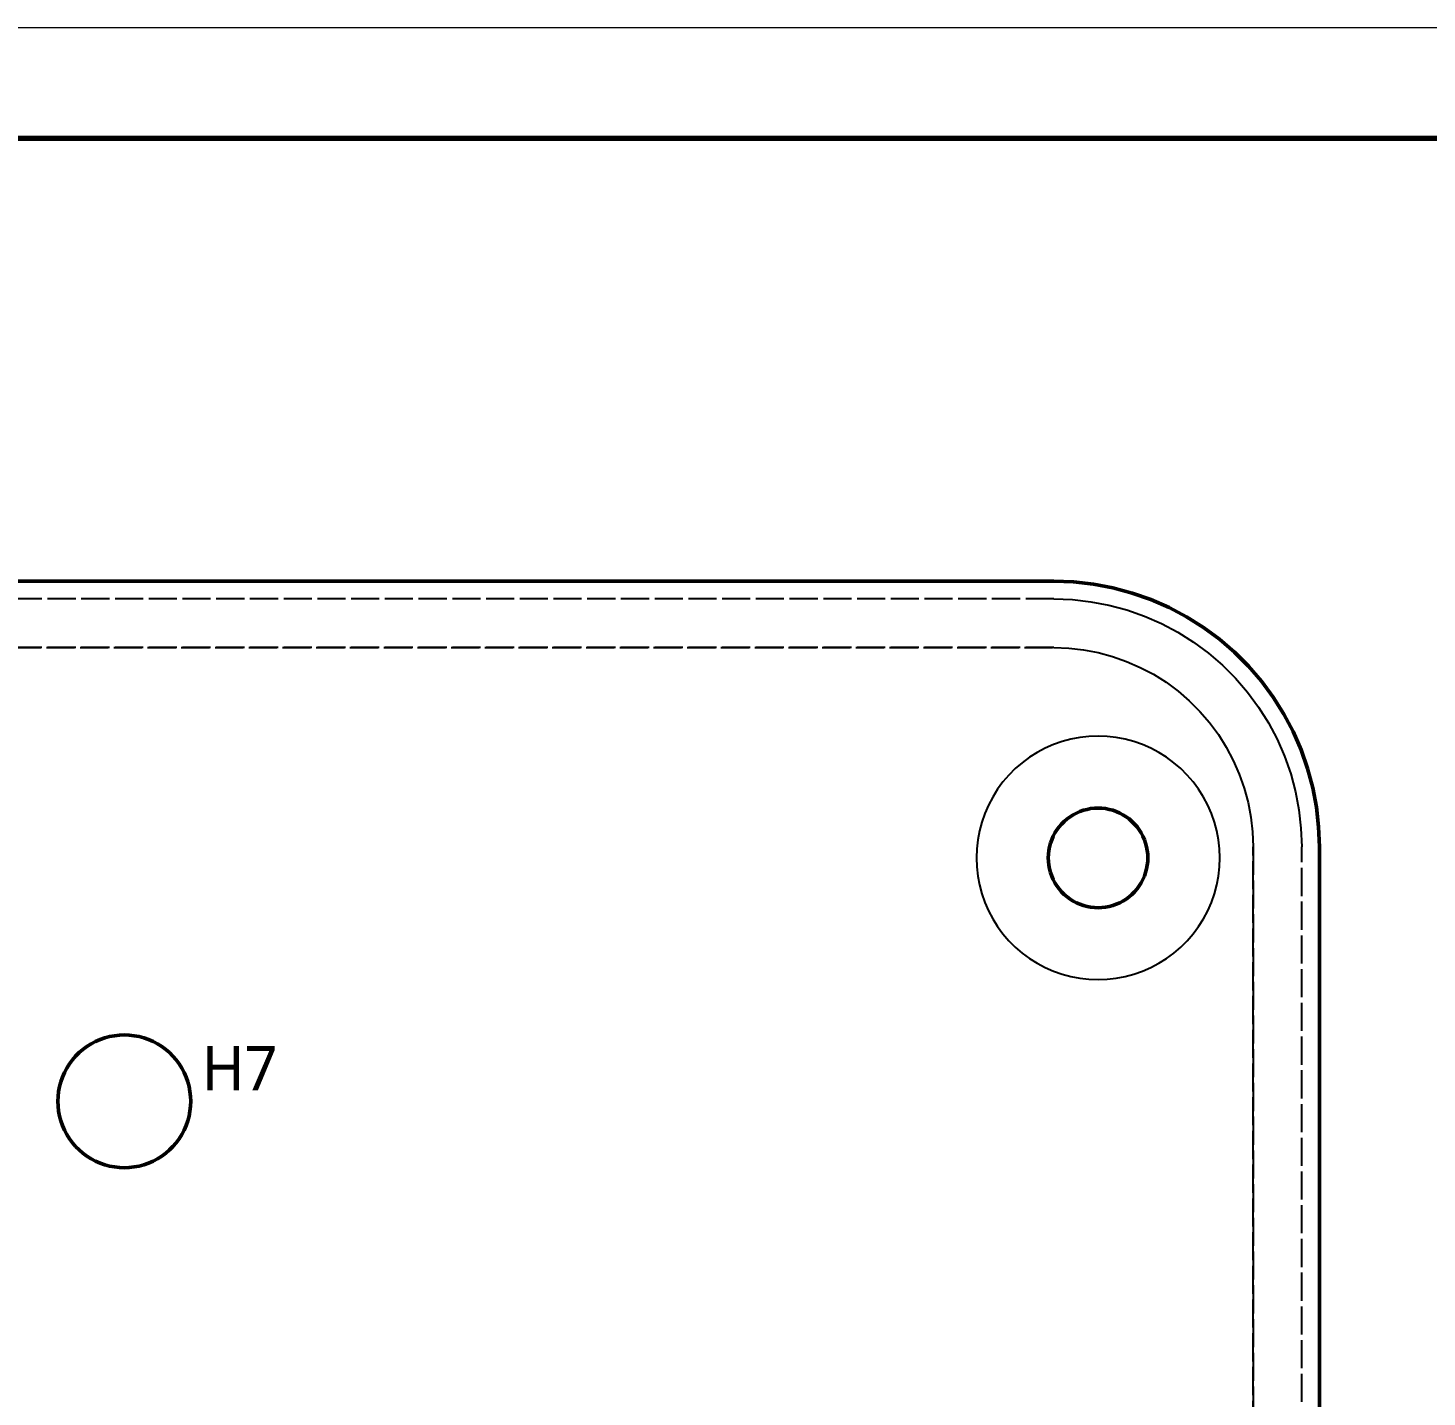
# Model space of a CAD drawing. Header units: millimetres. Extents: x 0 to 420, y 0 to 297.
# Drawn here: x 189.6 to 252.9, y 235.1 to 297 of the extents above; entities that cross this region are included whole.
import ezdxf

# ---------------------------------------------------------------- set-up
doc = ezdxf.new("R2010")
doc.units = ezdxf.units.MM
doc.linetypes.add('DASHED', pattern=[1.524, 1.27, -0.254])
for name, color, linetype, lineweight in [('DIM', 3, 'CONTINUOUS', 18), ('FRAME', 7, 'CONTINUOUS', 70), ('HIDDEN', 8, 'DASHED', 25), ('VISIBLE', 7, 'CONTINUOUS', 50)]:
    doc.layers.add(name, color=color, linetype=linetype, lineweight=lineweight)
doc.styles.add('CJK', font='NotoSansCJK-Regular.ttc')

msp = doc.modelspace()

# ---------------------------------------------------------------- linework, layer by layer
at = {"layer": 'FRAME', "lineweight": 18}
msp.add_lwpolyline([(0, 0), (420, 0), (420, 297), (0, 297)], close=True, dxfattribs=at)
at = {"layer": 'FRAME'}
msp.add_lwpolyline([(25, 5), (415, 5), (415, 292), (25, 292)], close=True, dxfattribs=at)
at = {"layer": 'HIDDEN'}
for points in [[(160, 272), (236, 272)], [(160, 272), (236, 272)], [(160, 272), (236, 272)], [(160, 272), (236, 272)], [(160, 272), (236, 272)], [(160, 272), (236, 272)], [(160, 272), (236, 272)], [(160, 272), (236, 272)], [(160, 272), (236, 272)], [(160, 272), (236, 272)], [(160, 272), (236, 272)], [(160, 272), (236, 272)], [(160, 272), (236, 272)], [(236, 272), (236.89676, 271.96645)], [(236, 272), (236.89676, 271.96645)], [(236, 272), (236.89676, 271.96645)], [(236, 272), (236.89676, 271.96645)], [(236, 272), (236.89676, 271.96645)], [(236, 272), (236.89676, 271.96645)], [(236, 272), (236.89676, 271.96645)], [(236, 272), (236.89676, 271.96645)], [(236, 272), (236.89676, 271.96645)], [(236, 272), (236.89676, 271.96645)], [(236, 272), (236.89676, 271.96645)], [(236, 272), (236.89676, 271.96645)], [(236, 272), (236.89676, 271.96645)], [(236.89676, 271.96645), (237.78851, 271.86597)], [(236.89676, 271.96645), (237.78851, 271.86597)], [(236.89676, 271.96645), (237.78851, 271.86597)], [(236.89676, 271.96645), (237.78851, 271.86597)], [(236.89676, 271.96645), (237.78851, 271.86597)], [(236.89676, 271.96645), (237.78851, 271.86597)], [(236.89676, 271.96645), (237.78851, 271.86597)], [(236.89676, 271.96645), (237.78851, 271.86597)], [(236.89676, 271.96645), (237.78851, 271.86597)], [(236.89676, 271.96645), (237.78851, 271.86597)], [(236.89676, 271.96645), (237.78851, 271.86597)], [(236.89676, 271.96645), (237.78851, 271.86597)], [(236.89676, 271.96645), (237.78851, 271.86597)], [(237.78851, 271.86597), (238.67025, 271.69913)], [(237.78851, 271.86597), (238.67025, 271.69913)], [(237.78851, 271.86597), (238.67025, 271.69913)], [(237.78851, 271.86597), (238.67025, 271.69913)], [(237.78851, 271.86597), (238.67025, 271.69913)], [(237.78851, 271.86597), (238.67025, 271.69913)], [(237.78851, 271.86597), (238.67025, 271.69913)], [(237.78851, 271.86597), (238.67025, 271.69913)], [(237.78851, 271.86597), (238.67025, 271.69913)], [(237.78851, 271.86597), (238.67025, 271.69913)], [(237.78851, 271.86597), (238.67025, 271.69913)], [(237.78851, 271.86597), (238.67025, 271.69913)], [(237.78851, 271.86597), (238.67025, 271.69913)], [(236, 271.2), (160, 271.2)], [(236, 271.2), (160, 271.2)], [(236, 271.2), (160, 271.2)], [(236, 271.2), (160, 271.2)], [(236, 271.2), (160, 271.2)], [(236, 271.2), (160, 271.2)], [(236, 271.2), (160, 271.2)], [(236, 271.2), (160, 271.2)], [(236, 271.2), (160, 271.2)], [(236, 271.2), (160, 271.2)], [(236, 271.2), (160, 271.2)], [(236, 271.2), (160, 271.2)], [(236, 271.2), (236.83698, 271.16868)], [(236, 271.2), (236.83698, 271.16868)], [(236, 271.2), (236.83698, 271.16868)], [(236, 271.2), (236.83698, 271.16868)], [(236, 271.2), (236.83698, 271.16868)], [(236, 271.2), (236.83698, 271.16868)], [(236, 271.2), (236.83698, 271.16868)], [(236, 271.2), (236.83698, 271.16868)], [(236, 271.2), (236.83698, 271.16868)], [(236, 271.2), (236.83698, 271.16868)], [(236, 271.2), (236.83698, 271.16868)], [(236, 271.2), (236.83698, 271.16868)], [(238.67025, 271.69913), (239.53706, 271.46687)], [(238.67025, 271.69913), (239.53706, 271.46687)], [(238.67025, 271.69913), (239.53706, 271.46687)], [(238.67025, 271.69913), (239.53706, 271.46687)], [(238.67025, 271.69913), (239.53706, 271.46687)], [(238.67025, 271.69913), (239.53706, 271.46687)], [(238.67025, 271.69913), (239.53706, 271.46687)], [(238.67025, 271.69913), (239.53706, 271.46687)], [(238.67025, 271.69913), (239.53706, 271.46687)], [(238.67025, 271.69913), (239.53706, 271.46687)], [(238.67025, 271.69913), (239.53706, 271.46687)], [(238.67025, 271.69913), (239.53706, 271.46687)], [(238.67025, 271.69913), (239.53706, 271.46687)], [(239.53706, 271.46687), (240.38409, 271.17048)], [(239.53706, 271.46687), (240.38409, 271.17048)], [(239.53706, 271.46687), (240.38409, 271.17048)], [(239.53706, 271.46687), (240.38409, 271.17048)], [(239.53706, 271.46687), (240.38409, 271.17048)], [(239.53706, 271.46687), (240.38409, 271.17048)], [(239.53706, 271.46687), (240.38409, 271.17048)], [(239.53706, 271.46687), (240.38409, 271.17048)], [(239.53706, 271.46687), (240.38409, 271.17048)], [(239.53706, 271.46687), (240.38409, 271.17048)], [(239.53706, 271.46687), (240.38409, 271.17048)], [(239.53706, 271.46687), (240.38409, 271.17048)], [(239.53706, 271.46687), (240.38409, 271.17048)], [(236.83698, 271.16868), (237.66927, 271.07491)], [(236.83698, 271.16868), (237.66927, 271.07491)], [(236.83698, 271.16868), (237.66927, 271.07491)], [(236.83698, 271.16868), (237.66927, 271.07491)], [(236.83698, 271.16868), (237.66927, 271.07491)], [(236.83698, 271.16868), (237.66927, 271.07491)], [(236.83698, 271.16868), (237.66927, 271.07491)], [(236.83698, 271.16868), (237.66927, 271.07491)], [(236.83698, 271.16868), (237.66927, 271.07491)], [(236.83698, 271.16868), (237.66927, 271.07491)], [(236.83698, 271.16868), (237.66927, 271.07491)], [(236.83698, 271.16868), (237.66927, 271.07491)], [(237.66927, 271.07491), (238.49223, 270.91919)], [(237.66927, 271.07491), (238.49223, 270.91919)], [(237.66927, 271.07491), (238.49223, 270.91919)], [(237.66927, 271.07491), (238.49223, 270.91919)], [(237.66927, 271.07491), (238.49223, 270.91919)], [(237.66927, 271.07491), (238.49223, 270.91919)], [(237.66927, 271.07491), (238.49223, 270.91919)], [(237.66927, 271.07491), (238.49223, 270.91919)], [(237.66927, 271.07491), (238.49223, 270.91919)], [(237.66927, 271.07491), (238.49223, 270.91919)], [(237.66927, 271.07491), (238.49223, 270.91919)], [(237.66927, 271.07491), (238.49223, 270.91919)], [(238.49223, 270.91919), (239.30126, 270.70242)], [(238.49223, 270.91919), (239.30126, 270.70242)], [(238.49223, 270.91919), (239.30126, 270.70242)], [(238.49223, 270.91919), (239.30126, 270.70242)], [(238.49223, 270.91919), (239.30126, 270.70242)], [(238.49223, 270.91919), (239.30126, 270.70242)], [(238.49223, 270.91919), (239.30126, 270.70242)], [(238.49223, 270.91919), (239.30126, 270.70242)], [(238.49223, 270.91919), (239.30126, 270.70242)], [(238.49223, 270.91919), (239.30126, 270.70242)], [(238.49223, 270.91919), (239.30126, 270.70242)], [(238.49223, 270.91919), (239.30126, 270.70242)], [(239.30126, 270.70242), (240.09182, 270.42579)], [(239.30126, 270.70242), (240.09182, 270.42579)], [(239.30126, 270.70242), (240.09182, 270.42579)], [(239.30126, 270.70242), (240.09182, 270.42579)], [(239.30126, 270.70242), (240.09182, 270.42579)], [(239.30126, 270.70242), (240.09182, 270.42579)], [(239.30126, 270.70242), (240.09182, 270.42579)], [(239.30126, 270.70242), (240.09182, 270.42579)], [(239.30126, 270.70242), (240.09182, 270.42579)], [(239.30126, 270.70242), (240.09182, 270.42579)], [(239.30126, 270.70242), (240.09182, 270.42579)], [(239.30126, 270.70242), (240.09182, 270.42579)], [(240.38409, 271.17048), (241.2066, 270.81163)], [(240.38409, 271.17048), (241.2066, 270.81163)], [(240.38409, 271.17048), (241.2066, 270.81163)], [(240.38409, 271.17048), (241.2066, 270.81163)], [(240.38409, 271.17048), (241.2066, 270.81163)], [(240.38409, 271.17048), (241.2066, 270.81163)], [(240.38409, 271.17048), (241.2066, 270.81163)], [(240.38409, 271.17048), (241.2066, 270.81163)], [(240.38409, 271.17048), (241.2066, 270.81163)], [(240.38409, 271.17048), (241.2066, 270.81163)], [(240.38409, 271.17048), (241.2066, 270.81163)], [(240.38409, 271.17048), (241.2066, 270.81163)], [(240.38409, 271.17048), (241.2066, 270.81163)], [(241.2066, 270.81163), (242, 270.3923)], [(241.2066, 270.81163), (242, 270.3923)], [(241.2066, 270.81163), (242, 270.3923)], [(241.2066, 270.81163), (242, 270.3923)], [(241.2066, 270.81163), (242, 270.3923)], [(241.2066, 270.81163), (242, 270.3923)], [(241.2066, 270.81163), (242, 270.3923)], [(241.2066, 270.81163), (242, 270.3923)], [(241.2066, 270.81163), (242, 270.3923)], [(241.2066, 270.81163), (242, 270.3923)], [(241.2066, 270.81163), (242, 270.3923)], [(241.2066, 270.81163), (242, 270.3923)], [(241.2066, 270.81163), (242, 270.3923)], [(240.09182, 270.42579), (240.8595, 270.09085)], [(240.09182, 270.42579), (240.8595, 270.09085)], [(240.09182, 270.42579), (240.8595, 270.09085)], [(240.09182, 270.42579), (240.8595, 270.09085)], [(240.09182, 270.42579), (240.8595, 270.09085)], [(240.09182, 270.42579), (240.8595, 270.09085)], [(240.09182, 270.42579), (240.8595, 270.09085)], [(240.09182, 270.42579), (240.8595, 270.09085)], [(240.09182, 270.42579), (240.8595, 270.09085)], [(240.09182, 270.42579), (240.8595, 270.09085)], [(240.09182, 270.42579), (240.8595, 270.09085)], [(240.09182, 270.42579), (240.8595, 270.09085)], [(240.8595, 270.09085), (241.6, 269.69948)], [(240.8595, 270.09085), (241.6, 269.69948)], [(240.8595, 270.09085), (241.6, 269.69948)], [(240.8595, 270.09085), (241.6, 269.69948)], [(240.8595, 270.09085), (241.6, 269.69948)], [(240.8595, 270.09085), (241.6, 269.69948)], [(240.8595, 270.09085), (241.6, 269.69948)], [(240.8595, 270.09085), (241.6, 269.69948)], [(240.8595, 270.09085), (241.6, 269.69948)], [(240.8595, 270.09085), (241.6, 269.69948)], [(240.8595, 270.09085), (241.6, 269.69948)], [(240.8595, 270.09085), (241.6, 269.69948)], [(242, 270.3923), (242.75984, 269.91487)], [(242, 270.3923), (242.75984, 269.91487)], [(242, 270.3923), (242.75984, 269.91487)], [(242, 270.3923), (242.75984, 269.91487)], [(242, 270.3923), (242.75984, 269.91487)], [(242, 270.3923), (242.75984, 269.91487)], [(242, 270.3923), (242.75984, 269.91487)], [(242, 270.3923), (242.75984, 269.91487)], [(242, 270.3923), (242.75984, 269.91487)], [(242, 270.3923), (242.75984, 269.91487)], [(242, 270.3923), (242.75984, 269.91487)], [(242, 270.3923), (242.75984, 269.91487)], [(242, 270.3923), (242.75984, 269.91487)], [(241.6, 269.69948), (242.30918, 269.25387)], [(241.6, 269.69948), (242.30918, 269.25387)], [(241.6, 269.69948), (242.30918, 269.25387)], [(241.6, 269.69948), (242.30918, 269.25387)], [(241.6, 269.69948), (242.30918, 269.25387)], [(241.6, 269.69948), (242.30918, 269.25387)], [(241.6, 269.69948), (242.30918, 269.25387)], [(241.6, 269.69948), (242.30918, 269.25387)], [(241.6, 269.69948), (242.30918, 269.25387)], [(241.6, 269.69948), (242.30918, 269.25387)], [(241.6, 269.69948), (242.30918, 269.25387)], [(241.6, 269.69948), (242.30918, 269.25387)], [(242.75984, 269.91487), (243.48188, 269.38198)], [(242.75984, 269.91487), (243.48188, 269.38198)], [(242.75984, 269.91487), (243.48188, 269.38198)], [(242.75984, 269.91487), (243.48188, 269.38198)], [(242.75984, 269.91487), (243.48188, 269.38198)], [(242.75984, 269.91487), (243.48188, 269.38198)], [(242.75984, 269.91487), (243.48188, 269.38198)], [(242.75984, 269.91487), (243.48188, 269.38198)], [(242.75984, 269.91487), (243.48188, 269.38198)], [(242.75984, 269.91487), (243.48188, 269.38198)], [(242.75984, 269.91487), (243.48188, 269.38198)], [(242.75984, 269.91487), (243.48188, 269.38198)], [(242.75984, 269.91487), (243.48188, 269.38198)], [(243.48188, 269.38198), (244.16207, 268.79662)], [(243.48188, 269.38198), (244.16207, 268.79662)], [(243.48188, 269.38198), (244.16207, 268.79662)], [(243.48188, 269.38198), (244.16207, 268.79662)], [(243.48188, 269.38198), (244.16207, 268.79662)], [(243.48188, 269.38198), (244.16207, 268.79662)], [(243.48188, 269.38198), (244.16207, 268.79662)], [(243.48188, 269.38198), (244.16207, 268.79662)], [(243.48188, 269.38198), (244.16207, 268.79662)], [(243.48188, 269.38198), (244.16207, 268.79662)], [(243.48188, 269.38198), (244.16207, 268.79662)], [(243.48188, 269.38198), (244.16207, 268.79662)], [(243.48188, 269.38198), (244.16207, 268.79662)], [(160, 269), (236, 269)], [(236, 269), (160, 269)], [(236, 269), (236.67257, 268.97483)], [(236, 269), (236.67257, 268.97483)], [(236.67257, 268.97483), (237.34138, 268.89948)], [(236.67257, 268.97483), (237.34138, 268.89948)], [(237.34138, 268.89948), (238.00269, 268.77435)], [(237.34138, 268.89948), (238.00269, 268.77435)], [(238.00269, 268.77435), (238.6528, 268.60016)], [(238.00269, 268.77435), (238.6528, 268.60016)], [(242.30918, 269.25387), (242.98309, 268.75651)], [(242.30918, 269.25387), (242.98309, 268.75651)], [(242.30918, 269.25387), (242.98309, 268.75651)], [(242.30918, 269.25387), (242.98309, 268.75651)], [(242.30918, 269.25387), (242.98309, 268.75651)], [(242.30918, 269.25387), (242.98309, 268.75651)], [(242.30918, 269.25387), (242.98309, 268.75651)], [(242.30918, 269.25387), (242.98309, 268.75651)], [(242.30918, 269.25387), (242.98309, 268.75651)], [(242.30918, 269.25387), (242.98309, 268.75651)], [(242.30918, 269.25387), (242.98309, 268.75651)], [(242.30918, 269.25387), (242.98309, 268.75651)], [(242.98309, 268.75651), (243.61793, 268.21018)], [(242.98309, 268.75651), (243.61793, 268.21018)], [(242.98309, 268.75651), (243.61793, 268.21018)], [(242.98309, 268.75651), (243.61793, 268.21018)], [(242.98309, 268.75651), (243.61793, 268.21018)], [(242.98309, 268.75651), (243.61793, 268.21018)], [(242.98309, 268.75651), (243.61793, 268.21018)], [(242.98309, 268.75651), (243.61793, 268.21018)], [(242.98309, 268.75651), (243.61793, 268.21018)], [(242.98309, 268.75651), (243.61793, 268.21018)], [(242.98309, 268.75651), (243.61793, 268.21018)], [(242.98309, 268.75651), (243.61793, 268.21018)], [(244.16207, 268.79662), (244.79662, 268.16207)], [(244.16207, 268.79662), (244.79662, 268.16207)], [(244.16207, 268.79662), (244.79662, 268.16207)], [(244.16207, 268.79662), (244.79662, 268.16207)], [(244.16207, 268.79662), (244.79662, 268.16207)], [(244.16207, 268.79662), (244.79662, 268.16207)], [(244.16207, 268.79662), (244.79662, 268.16207)], [(244.16207, 268.79662), (244.79662, 268.16207)], [(244.16207, 268.79662), (244.79662, 268.16207)], [(244.16207, 268.79662), (244.79662, 268.16207)], [(244.16207, 268.79662), (244.79662, 268.16207)], [(244.16207, 268.79662), (244.79662, 268.16207)], [(244.16207, 268.79662), (244.79662, 268.16207)], [(238.6528, 268.60016), (239.28807, 268.37786)], [(238.6528, 268.60016), (239.28807, 268.37786)], [(239.28807, 268.37786), (239.90495, 268.10872)], [(239.28807, 268.37786), (239.90495, 268.10872)], [(239.90495, 268.10872), (240.5, 267.79423)], [(239.90495, 268.10872), (240.5, 267.79423)], [(243.61793, 268.21018), (244.21018, 267.61793)], [(243.61793, 268.21018), (244.21018, 267.61793)], [(243.61793, 268.21018), (244.21018, 267.61793)], [(243.61793, 268.21018), (244.21018, 267.61793)], [(243.61793, 268.21018), (244.21018, 267.61793)], [(243.61793, 268.21018), (244.21018, 267.61793)], [(243.61793, 268.21018), (244.21018, 267.61793)], [(243.61793, 268.21018), (244.21018, 267.61793)], [(243.61793, 268.21018), (244.21018, 267.61793)], [(243.61793, 268.21018), (244.21018, 267.61793)], [(243.61793, 268.21018), (244.21018, 267.61793)], [(243.61793, 268.21018), (244.21018, 267.61793)], [(244.79662, 268.16207), (245.38198, 267.48188)], [(244.79662, 268.16207), (245.38198, 267.48188)], [(244.79662, 268.16207), (245.38198, 267.48188)], [(244.79662, 268.16207), (245.38198, 267.48188)], [(244.79662, 268.16207), (245.38198, 267.48188)], [(244.79662, 268.16207), (245.38198, 267.48188)], [(244.79662, 268.16207), (245.38198, 267.48188)], [(244.79662, 268.16207), (245.38198, 267.48188)], [(244.79662, 268.16207), (245.38198, 267.48188)], [(244.79662, 268.16207), (245.38198, 267.48188)], [(244.79662, 268.16207), (245.38198, 267.48188)], [(244.79662, 268.16207), (245.38198, 267.48188)], [(244.79662, 268.16207), (245.38198, 267.48188)], [(240.5, 267.79423), (241.06988, 267.43615)], [(240.5, 267.79423), (241.06988, 267.43615)], [(241.06988, 267.43615), (241.61141, 267.03648)], [(241.06988, 267.43615), (241.61141, 267.03648)], [(244.21018, 267.61793), (244.75651, 266.98309)], [(244.21018, 267.61793), (244.75651, 266.98309)], [(244.21018, 267.61793), (244.75651, 266.98309)], [(244.21018, 267.61793), (244.75651, 266.98309)], [(244.21018, 267.61793), (244.75651, 266.98309)], [(244.21018, 267.61793), (244.75651, 266.98309)], [(244.21018, 267.61793), (244.75651, 266.98309)], [(244.21018, 267.61793), (244.75651, 266.98309)], [(244.21018, 267.61793), (244.75651, 266.98309)], [(244.21018, 267.61793), (244.75651, 266.98309)], [(244.21018, 267.61793), (244.75651, 266.98309)], [(244.21018, 267.61793), (244.75651, 266.98309)], [(245.38198, 267.48188), (245.91487, 266.75984)], [(245.38198, 267.48188), (245.91487, 266.75984)], [(245.38198, 267.48188), (245.91487, 266.75984)], [(245.38198, 267.48188), (245.91487, 266.75984)], [(245.38198, 267.48188), (245.91487, 266.75984)], [(245.38198, 267.48188), (245.91487, 266.75984)], [(245.38198, 267.48188), (245.91487, 266.75984)], [(245.38198, 267.48188), (245.91487, 266.75984)], [(245.38198, 267.48188), (245.91487, 266.75984)], [(245.38198, 267.48188), (245.91487, 266.75984)], [(245.38198, 267.48188), (245.91487, 266.75984)], [(245.38198, 267.48188), (245.91487, 266.75984)], [(245.38198, 267.48188), (245.91487, 266.75984)], [(241.61141, 267.03648), (242.12155, 266.59747)], [(241.61141, 267.03648), (242.12155, 266.59747)], [(244.75651, 266.98309), (245.25387, 266.30918)], [(244.75651, 266.98309), (245.25387, 266.30918)], [(244.75651, 266.98309), (245.25387, 266.30918)], [(244.75651, 266.98309), (245.25387, 266.30918)], [(244.75651, 266.98309), (245.25387, 266.30918)], [(244.75651, 266.98309), (245.25387, 266.30918)], [(244.75651, 266.98309), (245.25387, 266.30918)], [(244.75651, 266.98309), (245.25387, 266.30918)], [(244.75651, 266.98309), (245.25387, 266.30918)], [(244.75651, 266.98309), (245.25387, 266.30918)], [(244.75651, 266.98309), (245.25387, 266.30918)], [(244.75651, 266.98309), (245.25387, 266.30918)], [(242.12155, 266.59747), (242.59747, 266.12155)], [(242.12155, 266.59747), (242.59747, 266.12155)], [(245.25387, 266.30918), (245.69948, 265.6)], [(245.25387, 266.30918), (245.69948, 265.6)], [(245.25387, 266.30918), (245.69948, 265.6)], [(245.25387, 266.30918), (245.69948, 265.6)], [(245.25387, 266.30918), (245.69948, 265.6)], [(245.25387, 266.30918), (245.69948, 265.6)], [(245.25387, 266.30918), (245.69948, 265.6)], [(245.25387, 266.30918), (245.69948, 265.6)], [(245.25387, 266.30918), (245.69948, 265.6)], [(245.25387, 266.30918), (245.69948, 265.6)], [(245.25387, 266.30918), (245.69948, 265.6)], [(245.25387, 266.30918), (245.69948, 265.6)], [(245.91487, 266.75984), (246.3923, 266)], [(245.91487, 266.75984), (246.3923, 266)], [(245.91487, 266.75984), (246.3923, 266)], [(245.91487, 266.75984), (246.3923, 266)], [(245.91487, 266.75984), (246.3923, 266)], [(245.91487, 266.75984), (246.3923, 266)], [(245.91487, 266.75984), (246.3923, 266)], [(245.91487, 266.75984), (246.3923, 266)], [(245.91487, 266.75984), (246.3923, 266)], [(245.91487, 266.75984), (246.3923, 266)], [(245.91487, 266.75984), (246.3923, 266)], [(245.91487, 266.75984), (246.3923, 266)], [(245.91487, 266.75984), (246.3923, 266)], [(242.59747, 266.12155), (243.03648, 265.61141)], [(242.59747, 266.12155), (243.03648, 265.61141)], [(243.03648, 265.61141), (243.43615, 265.06988)], [(243.03648, 265.61141), (243.43615, 265.06988)], [(245.69948, 265.6), (246.09085, 264.8595)], [(245.69948, 265.6), (246.09085, 264.8595)], [(245.69948, 265.6), (246.09085, 264.8595)], [(245.69948, 265.6), (246.09085, 264.8595)], [(245.69948, 265.6), (246.09085, 264.8595)], [(245.69948, 265.6), (246.09085, 264.8595)], [(245.69948, 265.6), (246.09085, 264.8595)], [(245.69948, 265.6), (246.09085, 264.8595)], [(245.69948, 265.6), (246.09085, 264.8595)], [(245.69948, 265.6), (246.09085, 264.8595)], [(245.69948, 265.6), (246.09085, 264.8595)], [(245.69948, 265.6), (246.09085, 264.8595)], [(246.3923, 266), (246.81163, 265.2066)], [(246.3923, 266), (246.81163, 265.2066)], [(246.3923, 266), (246.81163, 265.2066)], [(246.3923, 266), (246.81163, 265.2066)], [(246.3923, 266), (246.81163, 265.2066)], [(246.3923, 266), (246.81163, 265.2066)], [(246.3923, 266), (246.81163, 265.2066)], [(246.3923, 266), (246.81163, 265.2066)], [(246.3923, 266), (246.81163, 265.2066)], [(246.3923, 266), (246.81163, 265.2066)], [(246.3923, 266), (246.81163, 265.2066)], [(246.3923, 266), (246.81163, 265.2066)], [(246.3923, 266), (246.81163, 265.2066)], [(237.18027, 264.93857), (236.77613, 264.8621)], [(237.18027, 264.93857), (236.77613, 264.8621)], [(237.58898, 264.98462), (237.18027, 264.93857)], [(237.58898, 264.98462), (237.18027, 264.93857)], [(238, 265), (237.58898, 264.98462)], [(238, 265), (237.58898, 264.98462)], [(238.41102, 264.98462), (238, 265)], [(238.41102, 264.98462), (238, 265)], [(238.81973, 264.93857), (238.41102, 264.98462)], [(238.81973, 264.93857), (238.41102, 264.98462)], [(239.22387, 264.8621), (238.81973, 264.93857)], [(239.22387, 264.8621), (238.81973, 264.93857)], [(243.43615, 265.06988), (243.79423, 264.5)], [(243.43615, 265.06988), (243.79423, 264.5)], [(246.81163, 265.2066), (247.17048, 264.38409)], [(246.81163, 265.2066), (247.17048, 264.38409)], [(246.81163, 265.2066), (247.17048, 264.38409)], [(246.81163, 265.2066), (247.17048, 264.38409)], [(246.81163, 265.2066), (247.17048, 264.38409)], [(246.81163, 265.2066), (247.17048, 264.38409)], [(246.81163, 265.2066), (247.17048, 264.38409)], [(246.81163, 265.2066), (247.17048, 264.38409)], [(246.81163, 265.2066), (247.17048, 264.38409)], [(246.81163, 265.2066), (247.17048, 264.38409)], [(246.81163, 265.2066), (247.17048, 264.38409)], [(246.81163, 265.2066), (247.17048, 264.38409)], [(246.81163, 265.2066), (247.17048, 264.38409)], [(235.25, 264.26314), (234.90174, 264.04431)], [(235.25, 264.26314), (234.90174, 264.04431)], [(235.61364, 264.45533), (235.25, 264.26314)], [(235.61364, 264.45533), (235.25, 264.26314)], [(235.99062, 264.61981), (235.61364, 264.45533)], [(235.99062, 264.61981), (235.61364, 264.45533)], [(236.37885, 264.75565), (235.99062, 264.61981)], [(236.37885, 264.75565), (235.99062, 264.61981)], [(236.77613, 264.8621), (236.37885, 264.75565)], [(236.77613, 264.8621), (236.37885, 264.75565)], [(239.62115, 264.75565), (239.22387, 264.8621)], [(239.62115, 264.75565), (239.22387, 264.8621)], [(240.00938, 264.61981), (239.62115, 264.75565)], [(240.00938, 264.61981), (239.62115, 264.75565)], [(240.38636, 264.45533), (240.00938, 264.61981)], [(240.38636, 264.45533), (240.00938, 264.61981)], [(240.75, 264.26314), (240.38636, 264.45533)], [(240.75, 264.26314), (240.38636, 264.45533)], [(241.09826, 264.04431), (240.75, 264.26314)], [(241.09826, 264.04431), (240.75, 264.26314)], [(243.79423, 264.5), (244.10872, 263.90495)], [(243.79423, 264.5), (244.10872, 263.90495)], [(246.09085, 264.8595), (246.42579, 264.09182)], [(246.09085, 264.8595), (246.42579, 264.09182)], [(246.09085, 264.8595), (246.42579, 264.09182)], [(246.09085, 264.8595), (246.42579, 264.09182)], [(246.09085, 264.8595), (246.42579, 264.09182)], [(246.09085, 264.8595), (246.42579, 264.09182)], [(246.09085, 264.8595), (246.42579, 264.09182)], [(246.09085, 264.8595), (246.42579, 264.09182)], [(246.09085, 264.8595), (246.42579, 264.09182)], [(246.09085, 264.8595), (246.42579, 264.09182)], [(246.09085, 264.8595), (246.42579, 264.09182)], [(246.09085, 264.8595), (246.42579, 264.09182)], [(247.17048, 264.38409), (247.46687, 263.53706)], [(247.17048, 264.38409), (247.46687, 263.53706)], [(247.17048, 264.38409), (247.46687, 263.53706)], [(247.17048, 264.38409), (247.46687, 263.53706)], [(247.17048, 264.38409), (247.46687, 263.53706)], [(247.17048, 264.38409), (247.46687, 263.53706)], [(247.17048, 264.38409), (247.46687, 263.53706)], [(247.17048, 264.38409), (247.46687, 263.53706)], [(247.17048, 264.38409), (247.46687, 263.53706)], [(247.17048, 264.38409), (247.46687, 263.53706)], [(247.17048, 264.38409), (247.46687, 263.53706)], [(247.17048, 264.38409), (247.46687, 263.53706)], [(247.17048, 264.38409), (247.46687, 263.53706)], [(234.57081, 263.80007), (234.25905, 263.53179)], [(234.57081, 263.80007), (234.25905, 263.53179)], [(234.90174, 264.04431), (234.57081, 263.80007)], [(234.90174, 264.04431), (234.57081, 263.80007)], [(241.42919, 263.80007), (241.09826, 264.04431)], [(241.42919, 263.80007), (241.09826, 264.04431)], [(241.74095, 263.53179), (241.42919, 263.80007)], [(241.74095, 263.53179), (241.42919, 263.80007)], [(244.10872, 263.90495), (244.37786, 263.28807)], [(244.10872, 263.90495), (244.37786, 263.28807)], [(246.42579, 264.09182), (246.70242, 263.30126)], [(246.42579, 264.09182), (246.70242, 263.30126)], [(246.42579, 264.09182), (246.70242, 263.30126)], [(246.42579, 264.09182), (246.70242, 263.30126)], [(246.42579, 264.09182), (246.70242, 263.30126)], [(246.42579, 264.09182), (246.70242, 263.30126)], [(246.42579, 264.09182), (246.70242, 263.30126)], [(246.42579, 264.09182), (246.70242, 263.30126)], [(246.42579, 264.09182), (246.70242, 263.30126)], [(246.42579, 264.09182), (246.70242, 263.30126)], [(246.42579, 264.09182), (246.70242, 263.30126)], [(246.42579, 264.09182), (246.70242, 263.30126)], [(233.96821, 263.24095), (233.69993, 262.92919)], [(233.96821, 263.24095), (233.69993, 262.92919)], [(234.25905, 263.53179), (233.96821, 263.24095)], [(234.25905, 263.53179), (233.96821, 263.24095)], [(242.03179, 263.24095), (241.74095, 263.53179)], [(242.03179, 263.24095), (241.74095, 263.53179)], [(242.30007, 262.92919), (242.03179, 263.24095)], [(242.30007, 262.92919), (242.03179, 263.24095)], [(244.37786, 263.28807), (244.60016, 262.6528)], [(244.37786, 263.28807), (244.60016, 262.6528)], [(246.70242, 263.30126), (246.91919, 262.49223)], [(246.70242, 263.30126), (246.91919, 262.49223)], [(246.70242, 263.30126), (246.91919, 262.49223)], [(246.70242, 263.30126), (246.91919, 262.49223)], [(246.70242, 263.30126), (246.91919, 262.49223)], [(246.70242, 263.30126), (246.91919, 262.49223)], [(246.70242, 263.30126), (246.91919, 262.49223)], [(246.70242, 263.30126), (246.91919, 262.49223)], [(246.70242, 263.30126), (246.91919, 262.49223)], [(246.70242, 263.30126), (246.91919, 262.49223)], [(246.70242, 263.30126), (246.91919, 262.49223)], [(246.70242, 263.30126), (246.91919, 262.49223)], [(247.46687, 263.53706), (247.69913, 262.67025)], [(247.46687, 263.53706), (247.69913, 262.67025)], [(247.46687, 263.53706), (247.69913, 262.67025)], [(247.46687, 263.53706), (247.69913, 262.67025)], [(247.46687, 263.53706), (247.69913, 262.67025)], [(247.46687, 263.53706), (247.69913, 262.67025)], [(247.46687, 263.53706), (247.69913, 262.67025)], [(247.46687, 263.53706), (247.69913, 262.67025)], [(247.46687, 263.53706), (247.69913, 262.67025)], [(247.46687, 263.53706), (247.69913, 262.67025)], [(247.46687, 263.53706), (247.69913, 262.67025)], [(247.46687, 263.53706), (247.69913, 262.67025)], [(247.46687, 263.53706), (247.69913, 262.67025)], [(233.45569, 262.59826), (233.23686, 262.25)], [(233.45569, 262.59826), (233.23686, 262.25)], [(233.69993, 262.92919), (233.45569, 262.59826)], [(233.69993, 262.92919), (233.45569, 262.59826)], [(242.54431, 262.59826), (242.30007, 262.92919)], [(242.54431, 262.59826), (242.30007, 262.92919)], [(242.76314, 262.25), (242.54431, 262.59826)], [(242.76314, 262.25), (242.54431, 262.59826)], [(244.60016, 262.6528), (244.77435, 262.00269)], [(244.60016, 262.6528), (244.77435, 262.00269)], [(246.91919, 262.49223), (247.07491, 261.66927)], [(246.91919, 262.49223), (247.07491, 261.66927)], [(246.91919, 262.49223), (247.07491, 261.66927)], [(246.91919, 262.49223), (247.07491, 261.66927)], [(246.91919, 262.49223), (247.07491, 261.66927)], [(246.91919, 262.49223), (247.07491, 261.66927)], [(246.91919, 262.49223), (247.07491, 261.66927)], [(246.91919, 262.49223), (247.07491, 261.66927)], [(246.91919, 262.49223), (247.07491, 261.66927)], [(246.91919, 262.49223), (247.07491, 261.66927)], [(246.91919, 262.49223), (247.07491, 261.66927)], [(246.91919, 262.49223), (247.07491, 261.66927)], [(247.69913, 262.67025), (247.86597, 261.78851)], [(247.69913, 262.67025), (247.86597, 261.78851)], [(247.69913, 262.67025), (247.86597, 261.78851)], [(247.69913, 262.67025), (247.86597, 261.78851)], [(247.69913, 262.67025), (247.86597, 261.78851)], [(247.69913, 262.67025), (247.86597, 261.78851)], [(247.69913, 262.67025), (247.86597, 261.78851)], [(247.69913, 262.67025), (247.86597, 261.78851)], [(247.69913, 262.67025), (247.86597, 261.78851)], [(247.69913, 262.67025), (247.86597, 261.78851)], [(247.69913, 262.67025), (247.86597, 261.78851)], [(247.69913, 262.67025), (247.86597, 261.78851)], [(247.69913, 262.67025), (247.86597, 261.78851)], [(233.04467, 261.88636), (232.88019, 261.50938)], [(233.04467, 261.88636), (232.88019, 261.50938)], [(233.23686, 262.25), (233.04467, 261.88636)], [(233.23686, 262.25), (233.04467, 261.88636)], [(237.66465, 261.72487), (237.49933, 261.69359)], [(237.83186, 261.74371), (237.66465, 261.72487)], [(238, 261.75), (237.83186, 261.74371)], [(238.16814, 261.74371), (238, 261.75)], [(238.33535, 261.72487), (238.16814, 261.74371)], [(238.50067, 261.69359), (238.33535, 261.72487)], [(242.95533, 261.88636), (242.76314, 262.25)], [(242.95533, 261.88636), (242.76314, 262.25)], [(243.11981, 261.50938), (242.95533, 261.88636)], [(243.11981, 261.50938), (242.95533, 261.88636)], [(244.77435, 262.00269), (244.89948, 261.34138)], [(244.77435, 262.00269), (244.89948, 261.34138)], [(247.86597, 261.78851), (247.96645, 260.89676)], [(247.86597, 261.78851), (247.96645, 260.89676)], [(247.86597, 261.78851), (247.96645, 260.89676)], [(247.86597, 261.78851), (247.96645, 260.89676)], [(247.86597, 261.78851), (247.96645, 260.89676)], [(247.86597, 261.78851), (247.96645, 260.89676)], [(247.86597, 261.78851), (247.96645, 260.89676)], [(247.86597, 261.78851), (247.96645, 260.89676)], [(247.86597, 261.78851), (247.96645, 260.89676)], [(247.86597, 261.78851), (247.96645, 260.89676)], [(247.86597, 261.78851), (247.96645, 260.89676)], [(247.86597, 261.78851), (247.96645, 260.89676)], [(247.86597, 261.78851), (247.96645, 260.89676)], [(232.74435, 261.12115), (232.6379, 260.72387)], [(232.74435, 261.12115), (232.6379, 260.72387)], [(232.88019, 261.50938), (232.74435, 261.12115)], [(232.88019, 261.50938), (232.74435, 261.12115)], [(236.46961, 261.14937), (236.35063, 261.03039)], [(236.59715, 261.25912), (236.46961, 261.14937)], [(236.73253, 261.35904), (236.59715, 261.25912)], [(236.875, 261.44856), (236.73253, 261.35904)], [(237.02376, 261.52718), (236.875, 261.44856)], [(237.17798, 261.59447), (237.02376, 261.52718)], [(237.3368, 261.65004), (237.17798, 261.59447)], [(237.49933, 261.69359), (237.3368, 261.65004)], [(238.6632, 261.65004), (238.50067, 261.69359)], [(238.82202, 261.59447), (238.6632, 261.65004)], [(238.97624, 261.52718), (238.82202, 261.59447)], [(239.125, 261.44856), (238.97624, 261.52718)], [(239.26747, 261.35904), (239.125, 261.44856)], [(239.40285, 261.25912), (239.26747, 261.35904)], [(239.53039, 261.14937), (239.40285, 261.25912)], [(239.64937, 261.03039), (239.53039, 261.14937)], [(243.25565, 261.12115), (243.11981, 261.50938)], [(243.25565, 261.12115), (243.11981, 261.50938)], [(243.3621, 260.72387), (243.25565, 261.12115)], [(243.3621, 260.72387), (243.25565, 261.12115)], [(244.89948, 261.34138), (244.97483, 260.67257)], [(244.89948, 261.34138), (244.97483, 260.67257)], [(247.07491, 261.66927), (247.16868, 260.83698)], [(247.07491, 261.66927), (247.16868, 260.83698)], [(247.07491, 261.66927), (247.16868, 260.83698)], [(247.07491, 261.66927), (247.16868, 260.83698)], [(247.07491, 261.66927), (247.16868, 260.83698)], [(247.07491, 261.66927), (247.16868, 260.83698)], [(247.07491, 261.66927), (247.16868, 260.83698)], [(247.07491, 261.66927), (247.16868, 260.83698)], [(247.07491, 261.66927), (247.16868, 260.83698)], [(247.07491, 261.66927), (247.16868, 260.83698)], [(247.07491, 261.66927), (247.16868, 260.83698)], [(247.07491, 261.66927), (247.16868, 260.83698)], [(232.6379, 260.72387), (232.56143, 260.31973)], [(232.6379, 260.72387), (232.56143, 260.31973)], [(235.97282, 260.47624), (235.90553, 260.32202)], [(236.05144, 260.625), (235.97282, 260.47624)], [(236.14096, 260.76747), (236.05144, 260.625)], [(236.24088, 260.90285), (236.14096, 260.76747)], [(236.35063, 261.03039), (236.24088, 260.90285)], [(239.75912, 260.90285), (239.64937, 261.03039)], [(239.85904, 260.76747), (239.75912, 260.90285)], [(239.94856, 260.625), (239.85904, 260.76747)], [(240.02718, 260.47624), (239.94856, 260.625)], [(240.09447, 260.32202), (240.02718, 260.47624)], [(243.43857, 260.31973), (243.3621, 260.72387)], [(243.43857, 260.31973), (243.3621, 260.72387)], [(244.97483, 260.67257), (245, 260)], [(244.97483, 260.67257), (245, 260)], [(247.16868, 260.83698), (247.2, 260)], [(247.16868, 260.83698), (247.2, 260)], [(247.16868, 260.83698), (247.2, 260)], [(247.16868, 260.83698), (247.2, 260)], [(247.16868, 260.83698), (247.2, 260)], [(247.16868, 260.83698), (247.2, 260)], [(247.16868, 260.83698), (247.2, 260)], [(247.16868, 260.83698), (247.2, 260)], [(247.16868, 260.83698), (247.2, 260)], [(247.16868, 260.83698), (247.2, 260)], [(247.16868, 260.83698), (247.2, 260)], [(247.16868, 260.83698), (247.2, 260)], [(247.96645, 260.89676), (248, 260)], [(247.96645, 260.89676), (248, 260)], [(247.96645, 260.89676), (248, 260)], [(247.96645, 260.89676), (248, 260)], [(247.96645, 260.89676), (248, 260)], [(247.96645, 260.89676), (248, 260)], [(247.96645, 260.89676), (248, 260)], [(247.96645, 260.89676), (248, 260)], [(247.96645, 260.89676), (248, 260)], [(247.96645, 260.89676), (248, 260)], [(247.96645, 260.89676), (248, 260)], [(247.96645, 260.89676), (248, 260)], [(247.96645, 260.89676), (248, 260)], [(232.51538, 259.91102), (232.5, 259.5)], [(232.51538, 259.91102), (232.5, 259.5)], [(232.56143, 260.31973), (232.51538, 259.91102)], [(232.56143, 260.31973), (232.51538, 259.91102)], [(235.77513, 259.83535), (235.75629, 259.66814)], [(235.80641, 260.00067), (235.77513, 259.83535)], [(235.84996, 260.1632), (235.80641, 260.00067)], [(235.90553, 260.32202), (235.84996, 260.1632)], [(240.15004, 260.1632), (240.09447, 260.32202)], [(240.19359, 260.00067), (240.15004, 260.1632)], [(240.22487, 259.83535), (240.19359, 260.00067)], [(240.24371, 259.66814), (240.22487, 259.83535)], [(243.48462, 259.91102), (243.43857, 260.31973)], [(243.48462, 259.91102), (243.43857, 260.31973)], [(243.5, 259.5), (243.48462, 259.91102)], [(243.5, 259.5), (243.48462, 259.91102)], [(245, 260), (245, 201.6978)], [(245, 201.6978), (245, 260)], [(247.2, 145), (247.2, 260)], [(247.2, 145), (247.2, 260)], [(247.2, 145), (247.2, 260)], [(247.2, 145), (247.2, 260)], [(247.2, 145), (247.2, 260)], [(247.2, 145), (247.2, 260)], [(247.2, 145), (247.2, 260)], [(247.2, 145), (247.2, 260)], [(247.2, 145), (247.2, 260)], [(247.2, 145), (247.2, 260)], [(247.2, 145), (247.2, 260)], [(247.2, 145), (247.2, 260)], [(248, 260), (248, 145)], [(248, 260), (248, 145)], [(248, 260), (248, 145)], [(248, 260), (248, 145)], [(248, 260), (248, 145)], [(248, 260), (248, 145)], [(248, 260), (248, 145)], [(248, 260), (248, 145)], [(248, 260), (248, 145)], [(248, 260), (248, 145)], [(248, 260), (248, 145)], [(248, 260), (248, 145)], [(248, 260), (248, 145)], [(232.5, 259.5), (232.51538, 259.08898)], [(232.5, 259.5), (232.51538, 259.08898)], [(235.75629, 259.66814), (235.75, 259.5)], [(235.75, 259.5), (235.75629, 259.33186)], [(235.75629, 259.33186), (235.77513, 259.16465)], [(240.22487, 259.16465), (240.24371, 259.33186)], [(240.25, 259.5), (240.24371, 259.66814)], [(240.24371, 259.33186), (240.25, 259.5)], [(243.48462, 259.08898), (243.5, 259.5)], [(243.48462, 259.08898), (243.5, 259.5)], [(232.51538, 259.08898), (232.56143, 258.68027)], [(232.51538, 259.08898), (232.56143, 258.68027)], [(232.56143, 258.68027), (232.6379, 258.27613)], [(232.56143, 258.68027), (232.6379, 258.27613)], [(235.77513, 259.16465), (235.80641, 258.99933)], [(235.80641, 258.99933), (235.84996, 258.8368)], [(235.84996, 258.8368), (235.90553, 258.67798)], [(235.90553, 258.67798), (235.97282, 258.52376)], [(240.02718, 258.52376), (240.09447, 258.67798)], [(240.09447, 258.67798), (240.15004, 258.8368)], [(240.15004, 258.8368), (240.19359, 258.99933)], [(240.19359, 258.99933), (240.22487, 259.16465)], [(243.3621, 258.27613), (243.43857, 258.68027)], [(243.3621, 258.27613), (243.43857, 258.68027)], [(243.43857, 258.68027), (243.48462, 259.08898)], [(243.43857, 258.68027), (243.48462, 259.08898)], [(232.6379, 258.27613), (232.74435, 257.87885)], [(232.6379, 258.27613), (232.74435, 257.87885)], [(235.97282, 258.52376), (236.05144, 258.375)], [(236.05144, 258.375), (236.14096, 258.23253)], [(236.14096, 258.23253), (236.24088, 258.09715)], [(236.24088, 258.09715), (236.35063, 257.96961)], [(236.35063, 257.96961), (236.46961, 257.85063)], [(239.53039, 257.85063), (239.64937, 257.96961)], [(239.64937, 257.96961), (239.75912, 258.09715)], [(239.75912, 258.09715), (239.85904, 258.23253)], [(239.85904, 258.23253), (239.94856, 258.375)], [(239.94856, 258.375), (240.02718, 258.52376)], [(243.25565, 257.87885), (243.3621, 258.27613)], [(243.25565, 257.87885), (243.3621, 258.27613)], [(232.74435, 257.87885), (232.88019, 257.49062)], [(232.74435, 257.87885), (232.88019, 257.49062)], [(232.88019, 257.49062), (233.04467, 257.11364)], [(232.88019, 257.49062), (233.04467, 257.11364)], [(236.46961, 257.85063), (236.59715, 257.74088)], [(236.59715, 257.74088), (236.73253, 257.64096)], [(236.73253, 257.64096), (236.875, 257.55144)], [(236.875, 257.55144), (237.02376, 257.47282)], [(237.02376, 257.47282), (237.17798, 257.40553)], [(237.17798, 257.40553), (237.3368, 257.34996)], [(237.3368, 257.34996), (237.49933, 257.30641)], [(237.49933, 257.30641), (237.66465, 257.27513)], [(238.33535, 257.27513), (238.50067, 257.30641)], [(238.50067, 257.30641), (238.6632, 257.34996)], [(238.6632, 257.34996), (238.82202, 257.40553)], [(238.82202, 257.40553), (238.97624, 257.47282)], [(238.97624, 257.47282), (239.125, 257.55144)], [(239.125, 257.55144), (239.26747, 257.64096)], [(239.26747, 257.64096), (239.40285, 257.74088)], [(239.40285, 257.74088), (239.53039, 257.85063)], [(242.95533, 257.11364), (243.11981, 257.49062)], [(242.95533, 257.11364), (243.11981, 257.49062)], [(243.11981, 257.49062), (243.25565, 257.87885)], [(243.11981, 257.49062), (243.25565, 257.87885)], [(233.04467, 257.11364), (233.23686, 256.75)], [(233.04467, 257.11364), (233.23686, 256.75)], [(233.23686, 256.75), (233.45569, 256.40174)], [(233.23686, 256.75), (233.45569, 256.40174)], [(237.66465, 257.27513), (237.83186, 257.25629)], [(237.83186, 257.25629), (238, 257.25)], [(238, 257.25), (238.16814, 257.25629)], [(238.16814, 257.25629), (238.33535, 257.27513)], [(242.54431, 256.40174), (242.76314, 256.75)], [(242.54431, 256.40174), (242.76314, 256.75)], [(242.76314, 256.75), (242.95533, 257.11364)], [(242.76314, 256.75), (242.95533, 257.11364)], [(233.45569, 256.40174), (233.69993, 256.07081)], [(233.45569, 256.40174), (233.69993, 256.07081)], [(233.69993, 256.07081), (233.96821, 255.75905)], [(233.69993, 256.07081), (233.96821, 255.75905)], [(242.03179, 255.75905), (242.30007, 256.07081)], [(242.03179, 255.75905), (242.30007, 256.07081)], [(242.30007, 256.07081), (242.54431, 256.40174)], [(242.30007, 256.07081), (242.54431, 256.40174)], [(233.96821, 255.75905), (234.25905, 255.46821)], [(233.96821, 255.75905), (234.25905, 255.46821)], [(234.25905, 255.46821), (234.57081, 255.19993)], [(234.25905, 255.46821), (234.57081, 255.19993)], [(241.42919, 255.19993), (241.74095, 255.46821)], [(241.42919, 255.19993), (241.74095, 255.46821)], [(241.74095, 255.46821), (242.03179, 255.75905)], [(241.74095, 255.46821), (242.03179, 255.75905)], [(234.57081, 255.19993), (234.90174, 254.95569)], [(234.57081, 255.19993), (234.90174, 254.95569)], [(234.90174, 254.95569), (235.25, 254.73686)], [(234.90174, 254.95569), (235.25, 254.73686)], [(240.75, 254.73686), (241.09826, 254.95569)], [(240.75, 254.73686), (241.09826, 254.95569)], [(241.09826, 254.95569), (241.42919, 255.19993)], [(241.09826, 254.95569), (241.42919, 255.19993)], [(235.25, 254.73686), (235.61364, 254.54467)], [(235.25, 254.73686), (235.61364, 254.54467)], [(235.61364, 254.54467), (235.99062, 254.38019)], [(235.61364, 254.54467), (235.99062, 254.38019)], [(235.99062, 254.38019), (236.37885, 254.24435)], [(235.99062, 254.38019), (236.37885, 254.24435)], [(236.37885, 254.24435), (236.77613, 254.1379)], [(236.37885, 254.24435), (236.77613, 254.1379)], [(236.77613, 254.1379), (237.18027, 254.06143)], [(236.77613, 254.1379), (237.18027, 254.06143)], [(238.81973, 254.06143), (239.22387, 254.1379)], [(238.81973, 254.06143), (239.22387, 254.1379)], [(239.22387, 254.1379), (239.62115, 254.24435)], [(239.22387, 254.1379), (239.62115, 254.24435)], [(239.62115, 254.24435), (240.00938, 254.38019)], [(239.62115, 254.24435), (240.00938, 254.38019)], [(240.00938, 254.38019), (240.38636, 254.54467)], [(240.00938, 254.38019), (240.38636, 254.54467)], [(240.38636, 254.54467), (240.75, 254.73686)], [(240.38636, 254.54467), (240.75, 254.73686)], [(237.18027, 254.06143), (237.58898, 254.01538)], [(237.18027, 254.06143), (237.58898, 254.01538)], [(237.58898, 254.01538), (238, 254)], [(237.58898, 254.01538), (238, 254)], [(238, 254), (238.41102, 254.01538)], [(238, 254), (238.41102, 254.01538)], [(238.41102, 254.01538), (238.81973, 254.06143)], [(238.41102, 254.01538), (238.81973, 254.06143)], [(192.12953, 250.84549), (192.31004, 250.97872)], [(192.31004, 250.97872), (192.5, 251.09808)], [(192.5, 251.09808), (192.69835, 251.20291)], [(192.69835, 251.20291), (192.90398, 251.29262)], [(192.90398, 251.29262), (193.11573, 251.36672)], [(193.11573, 251.36672), (193.33244, 251.42478)], [(193.33244, 251.42478), (193.55287, 251.46649)], [(193.55287, 251.46649), (193.77581, 251.49161)], [(193.77581, 251.49161), (194, 251.5)], [(194, 251.5), (194.22419, 251.49161)], [(194.22419, 251.49161), (194.44713, 251.46649)], [(194.44713, 251.46649), (194.66756, 251.42478)], [(194.66756, 251.42478), (194.88427, 251.36672)], [(194.88427, 251.36672), (195.09602, 251.29262)], [(195.09602, 251.29262), (195.30165, 251.20291)], [(195.30165, 251.20291), (195.5, 251.09808)], [(195.5, 251.09808), (195.68996, 250.97872)], [(195.68996, 250.97872), (195.87047, 250.84549)], [(191.52128, 250.18996), (191.65451, 250.37047)], [(191.65451, 250.37047), (191.80084, 250.54052)], [(191.80084, 250.54052), (191.95948, 250.69916)], [(191.95948, 250.69916), (192.12953, 250.84549)], [(195.87047, 250.84549), (196.04052, 250.69916)], [(196.04052, 250.69916), (196.19916, 250.54052)], [(196.19916, 250.54052), (196.34549, 250.37047)], [(196.34549, 250.37047), (196.47872, 250.18996)], [(191.20738, 249.59602), (191.29709, 249.80165)], [(191.29709, 249.80165), (191.40192, 250)], [(191.40192, 250), (191.52128, 250.18996)], [(196.47872, 250.18996), (196.59808, 250)], [(196.59808, 250), (196.70291, 249.80165)], [(196.70291, 249.80165), (196.79262, 249.59602)], [(191.03351, 248.94713), (191.07522, 249.16756)], [(191.07522, 249.16756), (191.13328, 249.38427)], [(191.13328, 249.38427), (191.20738, 249.59602)], [(196.79262, 249.59602), (196.86672, 249.38427)], [(196.86672, 249.38427), (196.92478, 249.16756)], [(196.92478, 249.16756), (196.96649, 248.94713)], [(191, 248.5), (191.00839, 248.72419)], [(191.00839, 248.27581), (191, 248.5)], [(191.00839, 248.72419), (191.03351, 248.94713)], [(196.96649, 248.94713), (196.99161, 248.72419)], [(196.99161, 248.72419), (197, 248.5)], [(197, 248.5), (196.99161, 248.27581)], [(191.03351, 248.05287), (191.00839, 248.27581)], [(191.07522, 247.83244), (191.03351, 248.05287)], [(191.13328, 247.61573), (191.07522, 247.83244)], [(196.92478, 247.83244), (196.86672, 247.61573)], [(196.96649, 248.05287), (196.92478, 247.83244)], [(196.99161, 248.27581), (196.96649, 248.05287)], [(191.20738, 247.40398), (191.13328, 247.61573)], [(191.29709, 247.19835), (191.20738, 247.40398)], [(191.40192, 247), (191.29709, 247.19835)], [(196.70291, 247.19835), (196.59808, 247)], [(196.79262, 247.40398), (196.70291, 247.19835)], [(196.86672, 247.61573), (196.79262, 247.40398)], [(191.52128, 246.81004), (191.40192, 247)], [(191.65451, 246.62953), (191.52128, 246.81004)], [(191.80084, 246.45948), (191.65451, 246.62953)], [(196.34549, 246.62953), (196.19916, 246.45948)], [(196.47872, 246.81004), (196.34549, 246.62953)], [(196.59808, 247), (196.47872, 246.81004)], [(191.95948, 246.30084), (191.80084, 246.45948)], [(192.12953, 246.15451), (191.95948, 246.30084)], [(192.31004, 246.02128), (192.12953, 246.15451)], [(192.5, 245.90192), (192.31004, 246.02128)], [(195.68996, 246.02128), (195.5, 245.90192)], [(195.87047, 246.15451), (195.68996, 246.02128)], [(196.04052, 246.30084), (195.87047, 246.15451)], [(196.19916, 246.45948), (196.04052, 246.30084)], [(192.69835, 245.79709), (192.5, 245.90192)], [(192.90398, 245.70738), (192.69835, 245.79709)], [(193.11573, 245.63328), (192.90398, 245.70738)], [(193.33244, 245.57522), (193.11573, 245.63328)], [(193.55287, 245.53351), (193.33244, 245.57522)], [(193.77581, 245.50839), (193.55287, 245.53351)], [(194, 245.5), (193.77581, 245.50839)], [(194.22419, 245.50839), (194, 245.5)], [(194.44713, 245.53351), (194.22419, 245.50839)], [(194.66756, 245.57522), (194.44713, 245.53351)], [(194.88427, 245.63328), (194.66756, 245.57522)], [(195.09602, 245.70738), (194.88427, 245.63328)], [(195.30165, 245.79709), (195.09602, 245.70738)], [(195.5, 245.90192), (195.30165, 245.79709)]]:
    msp.add_lwpolyline(points, dxfattribs=at)
at = {"layer": 'VISIBLE'}
for points in [[(160, 272), (236, 272)], [(236, 272), (236.89676, 271.96645)], [(236.89676, 271.96645), (237.78851, 271.86597)], [(237.78851, 271.86597), (238.67025, 271.69913)], [(238.67025, 271.69913), (239.53706, 271.46687)], [(239.53706, 271.46687), (240.38409, 271.17048)], [(240.38409, 271.17048), (241.2066, 270.81163)], [(241.2066, 270.81163), (242, 270.3923)], [(242, 270.3923), (242.75984, 269.91487)], [(242.75984, 269.91487), (243.48188, 269.38198)], [(243.48188, 269.38198), (244.16207, 268.79662)], [(244.16207, 268.79662), (244.79662, 268.16207)], [(244.79662, 268.16207), (245.38198, 267.48188)], [(245.38198, 267.48188), (245.91487, 266.75984)], [(245.91487, 266.75984), (246.3923, 266)], [(246.3923, 266), (246.81163, 265.2066)], [(246.81163, 265.2066), (247.17048, 264.38409)], [(247.17048, 264.38409), (247.46687, 263.53706)], [(247.46687, 263.53706), (247.69913, 262.67025)], [(247.69913, 262.67025), (247.86597, 261.78851)], [(237.66465, 261.72487), (237.49933, 261.69359)], [(237.83186, 261.74371), (237.66465, 261.72487)], [(238, 261.75), (237.83186, 261.74371)], [(238.16814, 261.74371), (238, 261.75)], [(238.33535, 261.72487), (238.16814, 261.74371)], [(238.50067, 261.69359), (238.33535, 261.72487)], [(247.86597, 261.78851), (247.96645, 260.89676)], [(236.46961, 261.14937), (236.35063, 261.03039)], [(236.59715, 261.25912), (236.46961, 261.14937)], [(236.73253, 261.35904), (236.59715, 261.25912)], [(236.875, 261.44856), (236.73253, 261.35904)], [(237.02376, 261.52718), (236.875, 261.44856)], [(237.17798, 261.59447), (237.02376, 261.52718)], [(237.3368, 261.65004), (237.17798, 261.59447)], [(237.49933, 261.69359), (237.3368, 261.65004)], [(238.6632, 261.65004), (238.50067, 261.69359)], [(238.82202, 261.59447), (238.6632, 261.65004)], [(238.97624, 261.52718), (238.82202, 261.59447)], [(239.125, 261.44856), (238.97624, 261.52718)], [(239.26747, 261.35904), (239.125, 261.44856)], [(239.40285, 261.25912), (239.26747, 261.35904)], [(239.53039, 261.14937), (239.40285, 261.25912)], [(239.64937, 261.03039), (239.53039, 261.14937)], [(235.97282, 260.47624), (235.90553, 260.32202)], [(236.05144, 260.625), (235.97282, 260.47624)], [(236.14096, 260.76747), (236.05144, 260.625)], [(236.24088, 260.90285), (236.14096, 260.76747)], [(236.35063, 261.03039), (236.24088, 260.90285)], [(239.75912, 260.90285), (239.64937, 261.03039)], [(239.85904, 260.76747), (239.75912, 260.90285)], [(239.94856, 260.625), (239.85904, 260.76747)], [(240.02718, 260.47624), (239.94856, 260.625)], [(240.09447, 260.32202), (240.02718, 260.47624)], [(247.96645, 260.89676), (248, 260)], [(235.77513, 259.83535), (235.75629, 259.66814)], [(235.80641, 260.00067), (235.77513, 259.83535)], [(235.84996, 260.1632), (235.80641, 260.00067)], [(235.90553, 260.32202), (235.84996, 260.1632)], [(240.15004, 260.1632), (240.09447, 260.32202)], [(240.19359, 260.00067), (240.15004, 260.1632)], [(240.22487, 259.83535), (240.19359, 260.00067)], [(240.24371, 259.66814), (240.22487, 259.83535)], [(248, 260), (248, 145)], [(235.75629, 259.66814), (235.75, 259.5)], [(235.75, 259.5), (235.75629, 259.33186)], [(235.75629, 259.33186), (235.77513, 259.16465)], [(240.22487, 259.16465), (240.24371, 259.33186)], [(240.25, 259.5), (240.24371, 259.66814)], [(240.24371, 259.33186), (240.25, 259.5)], [(235.77513, 259.16465), (235.80641, 258.99933)], [(235.80641, 258.99933), (235.84996, 258.8368)], [(235.84996, 258.8368), (235.90553, 258.67798)], [(235.90553, 258.67798), (235.97282, 258.52376)], [(240.02718, 258.52376), (240.09447, 258.67798)], [(240.09447, 258.67798), (240.15004, 258.8368)], [(240.15004, 258.8368), (240.19359, 258.99933)], [(240.19359, 258.99933), (240.22487, 259.16465)], [(235.97282, 258.52376), (236.05144, 258.375)], [(236.05144, 258.375), (236.14096, 258.23253)], [(236.14096, 258.23253), (236.24088, 258.09715)], [(236.24088, 258.09715), (236.35063, 257.96961)], [(236.35063, 257.96961), (236.46961, 257.85063)], [(239.53039, 257.85063), (239.64937, 257.96961)], [(239.64937, 257.96961), (239.75912, 258.09715)], [(239.75912, 258.09715), (239.85904, 258.23253)], [(239.85904, 258.23253), (239.94856, 258.375)], [(239.94856, 258.375), (240.02718, 258.52376)], [(236.46961, 257.85063), (236.59715, 257.74088)], [(236.59715, 257.74088), (236.73253, 257.64096)], [(236.73253, 257.64096), (236.875, 257.55144)], [(236.875, 257.55144), (237.02376, 257.47282)], [(237.02376, 257.47282), (237.17798, 257.40553)], [(237.17798, 257.40553), (237.3368, 257.34996)], [(237.3368, 257.34996), (237.49933, 257.30641)], [(237.49933, 257.30641), (237.66465, 257.27513)], [(238.33535, 257.27513), (238.50067, 257.30641)], [(238.50067, 257.30641), (238.6632, 257.34996)], [(238.6632, 257.34996), (238.82202, 257.40553)], [(238.82202, 257.40553), (238.97624, 257.47282)], [(238.97624, 257.47282), (239.125, 257.55144)], [(239.125, 257.55144), (239.26747, 257.64096)], [(239.26747, 257.64096), (239.40285, 257.74088)], [(239.40285, 257.74088), (239.53039, 257.85063)], [(237.66465, 257.27513), (237.83186, 257.25629)], [(237.83186, 257.25629), (238, 257.25)], [(238, 257.25), (238.16814, 257.25629)], [(238.16814, 257.25629), (238.33535, 257.27513)], [(192.31004, 250.97872), (192.12953, 250.84549)], [(192.5, 251.09808), (192.31004, 250.97872)], [(192.69835, 251.20291), (192.5, 251.09808)], [(192.90398, 251.29262), (192.69835, 251.20291)], [(193.11573, 251.36672), (192.90398, 251.29262)], [(193.33244, 251.42478), (193.11573, 251.36672)], [(193.55287, 251.46649), (193.33244, 251.42478)], [(193.77581, 251.49161), (193.55287, 251.46649)], [(194, 251.5), (193.77581, 251.49161)], [(194.22419, 251.49161), (194, 251.5)], [(194.44713, 251.46649), (194.22419, 251.49161)], [(194.66756, 251.42478), (194.44713, 251.46649)], [(194.88427, 251.36672), (194.66756, 251.42478)], [(195.09602, 251.29262), (194.88427, 251.36672)], [(195.30165, 251.20291), (195.09602, 251.29262)], [(195.5, 251.09808), (195.30165, 251.20291)], [(195.68996, 250.97872), (195.5, 251.09808)], [(195.87047, 250.84549), (195.68996, 250.97872)], [(191.65451, 250.37047), (191.52128, 250.18996)], [(191.80084, 250.54052), (191.65451, 250.37047)], [(191.95948, 250.69916), (191.80084, 250.54052)], [(192.12953, 250.84549), (191.95948, 250.69916)], [(196.04052, 250.69916), (195.87047, 250.84549)], [(196.19916, 250.54052), (196.04052, 250.69916)], [(196.34549, 250.37047), (196.19916, 250.54052)], [(196.47872, 250.18996), (196.34549, 250.37047)], [(191.29709, 249.80165), (191.20738, 249.59602)], [(191.40192, 250), (191.29709, 249.80165)], [(191.52128, 250.18996), (191.40192, 250)], [(196.59808, 250), (196.47872, 250.18996)], [(196.70291, 249.80165), (196.59808, 250)], [(196.79262, 249.59602), (196.70291, 249.80165)], [(191.07522, 249.16756), (191.03351, 248.94713)], [(191.13328, 249.38427), (191.07522, 249.16756)], [(191.20738, 249.59602), (191.13328, 249.38427)], [(196.86672, 249.38427), (196.79262, 249.59602)], [(196.92478, 249.16756), (196.86672, 249.38427)], [(196.96649, 248.94713), (196.92478, 249.16756)], [(191.00839, 248.72419), (191, 248.5)], [(191, 248.5), (191.00839, 248.27581)], [(191.03351, 248.94713), (191.00839, 248.72419)], [(196.99161, 248.72419), (196.96649, 248.94713)], [(197, 248.5), (196.99161, 248.72419)], [(196.99161, 248.27581), (197, 248.5)], [(191.00839, 248.27581), (191.03351, 248.05287)], [(191.03351, 248.05287), (191.07522, 247.83244)], [(191.07522, 247.83244), (191.13328, 247.61573)], [(196.86672, 247.61573), (196.92478, 247.83244)], [(196.92478, 247.83244), (196.96649, 248.05287)], [(196.96649, 248.05287), (196.99161, 248.27581)], [(191.13328, 247.61573), (191.20738, 247.40398)], [(191.20738, 247.40398), (191.29709, 247.19835)], [(191.29709, 247.19835), (191.40192, 247)], [(196.59808, 247), (196.70291, 247.19835)], [(196.70291, 247.19835), (196.79262, 247.40398)], [(196.79262, 247.40398), (196.86672, 247.61573)], [(191.40192, 247), (191.52128, 246.81004)], [(191.52128, 246.81004), (191.65451, 246.62953)], [(191.65451, 246.62953), (191.80084, 246.45948)], [(196.19916, 246.45948), (196.34549, 246.62953)], [(196.34549, 246.62953), (196.47872, 246.81004)], [(196.47872, 246.81004), (196.59808, 247)], [(191.80084, 246.45948), (191.95948, 246.30084)], [(191.95948, 246.30084), (192.12953, 246.15451)], [(192.12953, 246.15451), (192.31004, 246.02128)], [(192.31004, 246.02128), (192.5, 245.90192)], [(195.5, 245.90192), (195.68996, 246.02128)], [(195.68996, 246.02128), (195.87047, 246.15451)], [(195.87047, 246.15451), (196.04052, 246.30084)], [(196.04052, 246.30084), (196.19916, 246.45948)], [(192.5, 245.90192), (192.69835, 245.79709)], [(192.69835, 245.79709), (192.90398, 245.70738)], [(192.90398, 245.70738), (193.11573, 245.63328)], [(193.11573, 245.63328), (193.33244, 245.57522)], [(193.33244, 245.57522), (193.55287, 245.53351)], [(193.55287, 245.53351), (193.77581, 245.50839)], [(193.77581, 245.50839), (194, 245.5)], [(194, 245.5), (194.22419, 245.50839)], [(194.22419, 245.50839), (194.44713, 245.53351)], [(194.44713, 245.53351), (194.66756, 245.57522)], [(194.66756, 245.57522), (194.88427, 245.63328)], [(194.88427, 245.63328), (195.09602, 245.70738)], [(195.09602, 245.70738), (195.30165, 245.79709)], [(195.30165, 245.79709), (195.5, 245.90192)]]:
    msp.add_lwpolyline(points, dxfattribs=at)

# ---------------------------------------------------------------- texts
at = {"layer": 'DIM', "style": 'CJK'}
msp.add_text('H7', height=2, dxfattribs=at).set_placement((197.5, 249))

doc.saveas('drawing.dxf')
